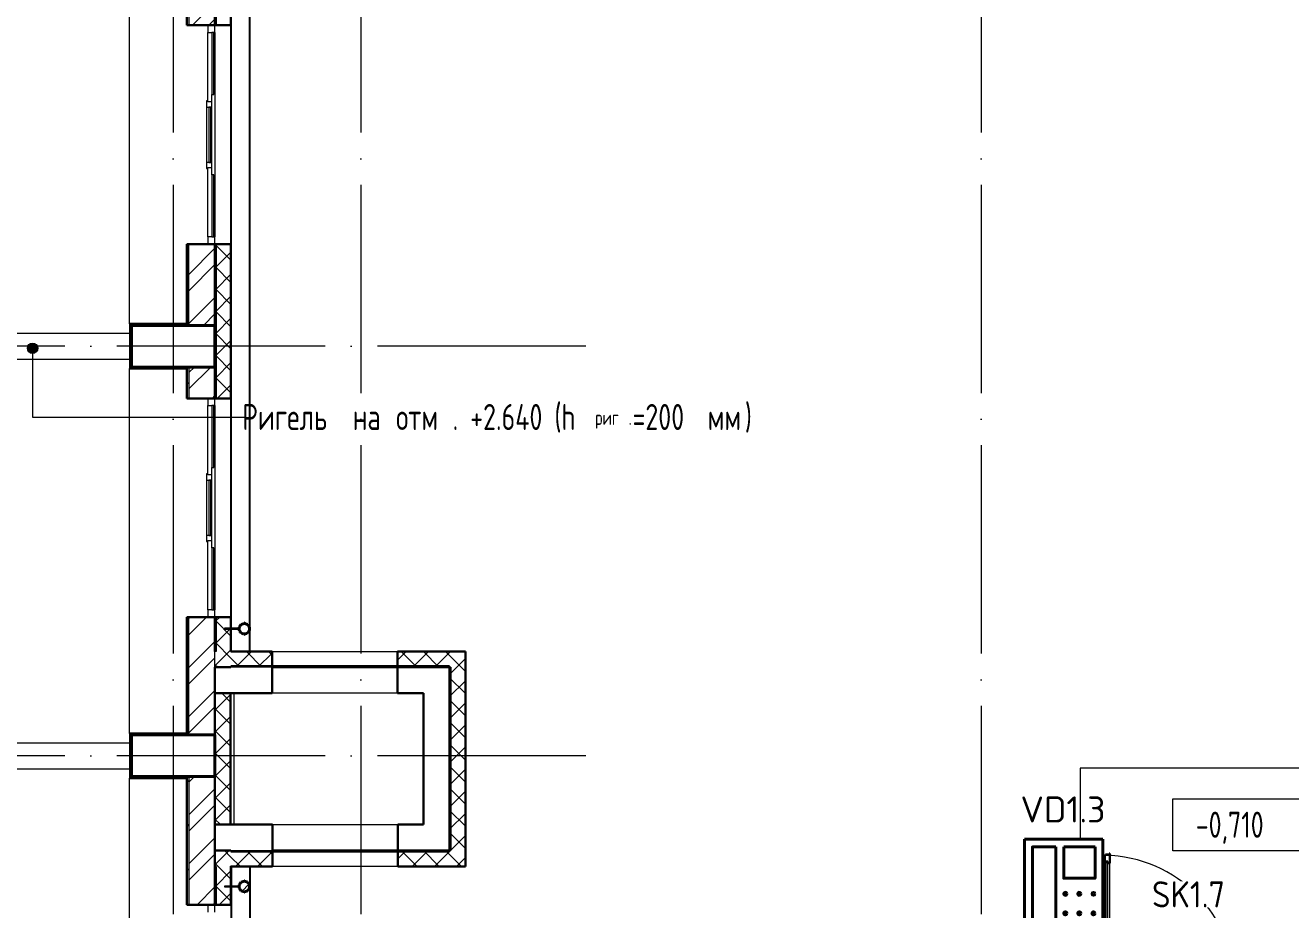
# Model space of a CAD drawing. Header units: millimetres. Extents: x -586848 to 520591, y -385801 to 675781.
# Drawn here: x -32629 to -20488, y 630459 to 638947 of the extents above; entities that cross this region are included whole.
import ezdxf

# ---------------------------------------------------------------- set-up
doc = ezdxf.new("R2010")
doc.units = ezdxf.units.MM
doc.set_wipeout_variables(frame=1)
for name, pattern in [('ADSK_Линия сетки', [25, 20, -2.5, 0, -2.5]), ('ADSK_Сверху', [450, 300, -150]), ('осевая', [2, 1.25, -0.25, 0.25, -0.25]), ('Сверху', [3.96875, 2.38125, -1.5875])]:
    doc.linetypes.add(name, pattern=pattern)
for name, color, linetype, lineweight in [('_ Окна', 7, 'Continuous', 9), ('RC-Извещатели_охранные', 5, 'Continuous', 30), ('RC-Линии_связи-Питание_220В', 6, 'осевая', 40), ('Аннотация', 7, 'Continuous', 18), ('Двери', 252, 'Continuous', 9), ('Линии', 7, 'Continuous', 9), ('Маркировка Не АУ', 7, 'Continuous', 25), ('Несущие колонны', 252, 'Continuous', 18), ('Обобщенные модели', 252, 'Continuous', 18), ('Ограждение', 252, 'Continuous', 9), ('Окна', 252, 'Continuous', 9), ('Оси', 252, 'Continuous', 9), ('Отметки', 7, 'Continuous', 9), ('Перекрытие', 252, 'Continuous', 18), ('Пожарка', 7, 'Continuous', 25), ('Стены внутренние', 7, 'Continuous', 18), ('Стены наружные', 7, 'Continuous', 18), ('Стены штриховка', 7, 'Continuous', 9)]:
    doc.layers.add(name, color=color, linetype=linetype, lineweight=lineweight)
doc.layers.add('Двери открывание', color=7, linetype='Continuous', lineweight=9, true_color=0xc0c0c0)
doc.layers.add('Стены', color=194, linetype='Continuous')
doc.styles.add('GOST Common_3', font='', dxfattribs={"height": 3.5})
doc.styles.add('GOST Common_5', font='', dxfattribs={"width": 0.9, "height": 2.5})
doc.styles.add('ICOCPEUR', font='isocpeur.ttf', dxfattribs={"height": 250})
doc.styles.add('ISOCPEUR', font='isocpeur.ttf', dxfattribs={"width": 0.9, "height": 350})
doc.styles.get('GOST Common_3').set_extended_font_data('GOST 2.304 type A')
doc.styles.get('GOST Common_5').set_extended_font_data('GOST 2.304 type A')
doc.linetypes.add('проект$0$Проводка в коробе', pattern='A,5,[130,ltypeshp.shx,S=1,R=0,X=0,Y=0],1.5,[130,ltypeshp.shx,S=1.5,R=90,X=0,Y=-1],0,[130,ltypeshp.shx,S=2.1,R=90,X=0,Y=1],1,[130,ltypeshp.shx,S=1,R=0,X=0.5,Y=0],5', length=12.5)

# ---------------------------------------------------------------- blocks, each defined once
blk = doc.blocks.new('1 этаж')
at = {"layer": 'Аннотация', "lineweight": 9, "true_color": 0x636466}
h = blk.add_hatch(color=251, dxfattribs=at)
edge = h.paths.add_edge_path()
edge.add_arc((-31756, 3137), 50, 0, 360)
at = {"layer": 'Обобщенные модели', "lineweight": 9, "true_color": 0x636466}
h = blk.add_hatch(dxfattribs=at)
h.set_pattern_fill('FP_7', color=251, style=0, pattern_type=2)
h.set_pattern_definition([(45, (-32119.82, 96), (-106.066, 106.066), [])])
h.paths.add_polyline_path([(-29733, -2077), (-29710, -2076), (-29692, -2066), (-29678, -2048), (-29674, -2029), (-29680, -2006), (-29694, -1989), (-29714, -1980), (-29737, -1981), (-29756, -1991), (-29769, -2009), (-29774, -2029), (-29768, -2051), (-29753, -2069), (-29736, -2077)])
at = {"layer": '_ Окна', "color": 251, "lineweight": 18, "true_color": 0x636466}
for p, q in [((-30076, 6236), (-30076, 6166)), ((-30006, 6166), (-30006, 6236)), ((-30076, 6166), (-30036, 6166)), ((-30016, 6166), (-30006, 6166)), ((-30076, 5511), (-30086, 5511)), ((-30086, 5511), (-30086, 5451)), ((-30076, 5501), (-30076, 5511)), ((-30036, 5501), (-30076, 5501)), ((-30036, 5451), (-30036, 5501)), ((-30086, 5451), (-30036, 5451)), ((-30036, 4921), (-30086, 4921)), ((-30086, 4921), (-30086, 4861)), ((-30086, 4861), (-30076, 4861)), ((-30076, 4861), (-30076, 4871)), ((-30076, 4871), (-30036, 4871)), ((-30036, 4871), (-30036, 4921)), ((-30036, 4206), (-30076, 4206)), ((-30076, 4206), (-30076, 4136)), ((-30006, 4206), (-30016, 4206)), ((-30006, 4136), (-30006, 4206)), ((-30076, 2656), (-30076, 2586)), ((-30076, 2586), (-30036, 2586)), ((-30016, 2586), (-30006, 2586)), ((-30006, 2586), (-30006, 2656)), ((-30076, 1931), (-30086, 1931)), ((-30086, 1931), (-30086, 1871)), ((-30086, 1871), (-30036, 1871)), ((-30076, 1921), (-30076, 1931)), ((-30036, 1921), (-30076, 1921)), ((-30036, 1871), (-30036, 1921)), ((-30036, 1341), (-30086, 1341)), ((-30086, 1341), (-30086, 1281)), ((-30036, 1291), (-30036, 1341)), ((-30086, 1281), (-30076, 1281)), ((-30076, 1281), (-30076, 1291)), ((-30076, 1291), (-30036, 1291)), ((-30036, 626), (-30076, 626)), ((-30076, 626), (-30076, 556)), ((-30006, 626), (-30016, 626)), ((-30006, 556), (-30006, 626)), ((-30076, -2204), (-30076, -2274)), ((-30006, -2274), (-30006, -2204))]:
    blk.add_line(p, q, dxfattribs=at)
at = {"layer": '_ Окна', "color": 251, "true_color": 0x636466}
for p, q in [((-30036, 6166), (-30036, 5571)), ((-30016, 6166), (-30036, 6166)), ((-30016, 5571), (-30016, 6166)), ((-30036, 5571), (-30016, 5571)), ((-30066, 5451), (-30066, 4921)), ((-30046, 5451), (-30066, 5451)), ((-30046, 4921), (-30046, 5451)), ((-30066, 4921), (-30046, 4921)), ((-30036, 4801), (-30036, 4206)), ((-30016, 4801), (-30036, 4801)), ((-30016, 4206), (-30016, 4801)), ((-30036, 4206), (-30016, 4206)), ((-30036, 2586), (-30036, 1991)), ((-30016, 2586), (-30036, 2586)), ((-30016, 1991), (-30016, 2586)), ((-30036, 1991), (-30016, 1991)), ((-30066, 1871), (-30066, 1341)), ((-30046, 1871), (-30066, 1871)), ((-30046, 1341), (-30046, 1871)), ((-30066, 1341), (-30046, 1341)), ((-30036, 1221), (-30036, 626)), ((-30016, 1221), (-30036, 1221)), ((-30016, 626), (-30016, 1221)), ((-30036, 626), (-30016, 626))]:
    blk.add_line(p, q, dxfattribs=at)
at = {"layer": 'Аннотация', "color": 251, "lineweight": 9, "true_color": 0x636466}
for p, q in [((-31756, 3137), (-31756, 2477)), ((-31756, 2477), (-29722, 2477))]:
    blk.add_line(p, q, dxfattribs=at)
at = {"layer": 'Аннотация', "color": 251, "lineweight": 20, "true_color": 0x636466}
for p, q in [((-20817, -1688), (-20817, -1188)), ((-20817, -1188), (-19517, -1188)), ((-19517, -1688), (-20817, -1688))]:
    blk.add_line(p, q, dxfattribs=at)
at = {"layer": 'Аннотация', "color": 251, "lineweight": 9, "true_color": 0x636466}
blk.add_circle((-31756, 3137), 50, dxfattribs=at)
at = {"layer": 'Двери', "color": 251, "lineweight": 30, "true_color": 0x636466}
for p, q in [((-21461, -1730), (-21469, -1730)), ((-21469, -1730), (-21469, -1806)), ((-21460, -1806), (-21469, -1806)), ((-21427, -1721), (-21461, -1721)), ((-21461, -1721), (-21461, -1730)), ((-21460, -1788), (-21460, -1806)), ((-21439, -1788), (-21460, -1788)), ((-21439, -1806), (-21439, -1788)), ((-21419, -1806), (-21439, -1806)), ((-21419, -1712), (-21427, -1712)), ((-21427, -1712), (-21427, -1721)), ((-21419, -1806), (-21419, -1712))]:
    blk.add_line(p, q, dxfattribs=at)
at = {"layer": 'Двери', "color": 251, "true_color": 0x636466}
for p, q in [((-21469, -1806), (-21469, -2902)), ((-21460, -1788), (-21460, -2920)), ((-21439, -1788), (-21460, -1788)), ((-21439, -2920), (-21439, -1788)), ((-21419, -2902), (-21419, -1806))]:
    blk.add_line(p, q, dxfattribs=at)
at = {"layer": 'Двери открывание', "color": 251, "true_color": 0x636466}
blk.add_arc((-21487, -2996), 1266, 0, 89.1853, dxfattribs=at)
at = {"layer": 'Линии', "color": 251, "linetype": 'ADSK_Сверху', "ltscale": 100, "true_color": 0x636466}
for p, q in [((-32556, 3281), (-30806, 3281)), ((-32556, 3031), (-30806, 3031)), ((-32556, -649), (-30806, -649)), ((-32556, -899), (-30806, -899))]:
    blk.add_line(p, q, dxfattribs=at)
at = {"layer": 'Несущие колонны', "color": 251, "lineweight": 40, "true_color": 0x636466}
for p, q in [((-30806, 3356), (-30006, 3356)), ((-30806, 2956), (-30806, 3356)), ((-30256, 3356), (-30806, 3356)), ((-30806, 3356), (-30806, 2956)), ((-30006, 3356), (-30006, 2956)), ((-30006, 2956), (-30006, 3356)), ((-30006, 2956), (-30806, 2956)), ((-30806, 2956), (-30256, 2956)), ((-30806, -574), (-30006, -574)), ((-30806, -974), (-30806, -574)), ((-30256, -574), (-30806, -574)), ((-30806, -574), (-30806, -974)), ((-30006, -574), (-30006, -974)), ((-30006, -974), (-30006, -574)), ((-30006, -974), (-30806, -974)), ((-30806, -974), (-30256, -974))]:
    blk.add_line(p, q, dxfattribs=at)
at = {"layer": 'Несущие колонны', "color": 251, "true_color": 0x636466}
for p, q in [((-30006, 3356), (-30256, 3356)), ((-30256, 2956), (-30006, 2956)), ((-30006, -574), (-30256, -574)), ((-30256, -974), (-30006, -974))]:
    blk.add_line(p, q, dxfattribs=at)
at = {"layer": 'Обобщенные модели', "color": 251, "true_color": 0x636466}
for p, q in [((-29723, 507), (-29725, 507)), ((-29725, 507), (-29725, 497)), ((-29723, 507), (-29725, 507)), ((-29725, 507), (-29725, 497)), ((-29723, 507), (-29725, 507)), ((-29725, 507), (-29725, 497)), ((-29723, 507), (-29725, 507)), ((-29725, 507), (-29725, 497)), ((-29725, 495), (-29725, 497)), ((-29723, 495), (-29725, 495)), ((-29723, 497), (-29723, 507)), ((-29723, 497), (-29723, 507)), ((-29723, 497), (-29723, 507)), ((-29723, 497), (-29723, 507)), ((-29723, 497), (-29723, 495)), ((-29776, 449), (-29916, 449)), ((-29916, 449), (-29916, 442)), ((-29916, 442), (-29776, 442)), ((-29776, 446), (-29776, 449)), ((-29776, 442), (-29776, 445)), ((-29725, 393), (-29725, 395)), ((-29725, 395), (-29723, 395)), ((-29725, 393), (-29725, 383)), ((-29725, 393), (-29725, 383)), ((-29725, 393), (-29725, 383)), ((-29725, 393), (-29725, 383)), ((-29725, 383), (-29723, 383)), ((-29725, 383), (-29723, 383)), ((-29725, 383), (-29723, 383)), ((-29725, 383), (-29723, 383)), ((-29723, 395), (-29723, 393)), ((-29723, 383), (-29723, 393)), ((-29723, 383), (-29723, 393)), ((-29723, 383), (-29723, 393)), ((-29723, 383), (-29723, 393)), ((-29776, -2025), (-29916, -2025)), ((-29916, -2025), (-29916, -2032)), ((-29916, -2032), (-29776, -2032)), ((-29776, -2028), (-29776, -2025)), ((-29776, -2032), (-29776, -2030)), ((-29723, -1967), (-29725, -1967)), ((-29725, -1967), (-29725, -1977)), ((-29723, -1967), (-29725, -1967)), ((-29725, -1967), (-29725, -1977)), ((-29723, -1967), (-29725, -1967)), ((-29725, -1967), (-29725, -1977)), ((-29723, -1967), (-29725, -1967)), ((-29725, -1967), (-29725, -1977)), ((-29725, -1979), (-29725, -1977)), ((-29723, -1979), (-29725, -1979)), ((-29723, -1977), (-29723, -1967)), ((-29723, -1977), (-29723, -1967)), ((-29723, -1977), (-29723, -1967)), ((-29723, -1977), (-29723, -1967)), ((-29723, -1977), (-29723, -1979)), ((-29725, -2081), (-29725, -2079)), ((-29725, -2079), (-29723, -2079)), ((-29725, -2081), (-29725, -2091)), ((-29725, -2081), (-29725, -2091)), ((-29725, -2081), (-29725, -2091)), ((-29725, -2081), (-29725, -2091)), ((-29725, -2091), (-29723, -2091)), ((-29725, -2091), (-29723, -2091)), ((-29725, -2091), (-29723, -2091)), ((-29725, -2091), (-29723, -2091)), ((-29723, -2079), (-29723, -2081)), ((-29723, -2091), (-29723, -2081)), ((-29723, -2091), (-29723, -2081)), ((-29723, -2091), (-29723, -2081)), ((-29723, -2091), (-29723, -2081))]:
    blk.add_line(p, q, dxfattribs=at)
for centre, radius, start, end in [((-29724, 445), 52, 0, 180), ((-29724, 445), 50, 0, 180), ((-29724, 445), 52, 180, 0), ((-29724, 445), 50, 180, 0), ((-29724, -2029), 52, 0, 180), ((-29724, -2029), 52, 180, 0), ((-29724, -2029), 50, 0, 180), ((-29724, -2029), 50, 180, 0)]:
    blk.add_arc(centre, radius, start, end, dxfattribs=at)
at = {"layer": 'Обобщенные модели', "color": 251, "lineweight": 40, "true_color": 0x636466}
for centre, start, end in [((-29724, 445), 103.6312, 126.2008), ((-29724, 445), 78.9964, 101.0036), ((-29724, 445), 53.7992, 76.3688), ((-29724, 445), 156.6941, 180), ((-29724, 445), 180, 203.2716), ((-29724, 445), 130.583, 152.8285), ((-29724, 445), 207.1715, 229.417), ((-29724, 445), 233.7992, 256.3688), ((-29724, 445), 258.9964, 281.0036), ((-29724, 445), 283.6312, 306.2008), ((-29724, 445), 27.1715, 49.417), ((-29724, 445), 310.583, 332.8285), ((-29724, 445), 0, 23.3059), ((-29724, 445), 336.7284, 0), ((-29724, -2029), 156.6941, 180), ((-29724, -2029), 180, 203.3059), ((-29724, -2029), 130.583, 152.8285), ((-29724, -2029), 207.1715, 229.417), ((-29724, -2029), 103.6312, 126.2008), ((-29724, -2029), 78.9964, 101.0036), ((-29724, -2029), 53.7992, 76.3688), ((-29724, -2029), 27.1715, 49.417), ((-29724, -2029), 310.583, 332.8285), ((-29724, -2029), 0, 23.3059), ((-29724, -2029), 336.6941, 0), ((-29724, -2029), 233.7992, 256.3688), ((-29724, -2029), 258.9964, 281.0036), ((-29724, -2029), 283.6312, 306.2008)]:
    blk.add_arc(centre, 50, start, end, dxfattribs=at)
at = {"layer": 'Ограждение', "color": 251, "true_color": 0x636466}
for p, q in [((-30826, 3371), (-30826, 6971)), ((-30821, 3371), (-30826, 3371)), ((-30826, 2941), (-30821, 2941)), ((-30826, -559), (-30826, 2941)), ((-30821, -559), (-30826, -559)), ((-30826, -989), (-30821, -989)), ((-30826, -4379), (-30826, -989))]:
    blk.add_line(p, q, dxfattribs=at)
at = {"layer": 'Окна', "color": 251, "true_color": 0x636466}
for p, q in [((-30076, 5511), (-30076, 6166)), ((-30006, 6166), (-30006, 4206)), ((-30036, 5501), (-30036, 5571)), ((-30086, 5451), (-30086, 4921)), ((-30036, 4921), (-30036, 5451)), ((-30076, 4206), (-30076, 4861)), ((-30036, 4801), (-30036, 4871)), ((-30076, 1931), (-30076, 2586)), ((-30006, 2586), (-30006, 626)), ((-30036, 1921), (-30036, 1991)), ((-30086, 1871), (-30086, 1341)), ((-30036, 1341), (-30036, 1871)), ((-30076, 626), (-30076, 1281)), ((-30036, 1221), (-30036, 1291)), ((-29456, -174), (-29456, 76)), ((-28256, 76), (-28256, -174)), ((-29453, -1684), (-29453, -1434)), ((-28253, -1434), (-28253, -1684))]:
    blk.add_line(p, q, dxfattribs=at)
at = {"layer": 'Окна', "color": 251, "linetype": 'Сверху', "true_color": 0x636466}
for p, q in [((-29456, 76), (-28256, 76)), ((-28256, -174), (-29456, -174)), ((-29453, -1434), (-28253, -1434)), ((-28253, -1684), (-29453, -1684))]:
    blk.add_line(p, q, dxfattribs=at)
at = {"layer": 'Оси', "color": 251, "linetype": 'ADSK_Линия сетки', "ltscale": 100, "true_color": 0x636466}
for p, q in [((-30406, 32207), (-30406, -33770)), ((-28606, 32207), (-28606, -33770)), ((-22656, 32207), (-22656, -32500)), ((-26448, 3156), (-72528, 3156)), ((-26448, -774), (-72528, -774))]:
    blk.add_line(p, q, dxfattribs=at)
at = {"layer": 'Перекрытие', "color": 251, "ltscale": 100, "true_color": 0x636466}
for p, q in [((-29824, -174), (-29824, -1434)), ((-17951, -892), (-21706, -892)), ((-21706, -892), (-21706, -2842))]:
    blk.add_line(p, q, dxfattribs=at)
at = {"layer": 'Стены', "color": 251, "true_color": 0x636466}
for p, q in [((-29671, 228), (-29671, 11054)), ((-29851, 448), (-29851, 10927)), ((-29851, 228), (-29851, 443)), ((-29851, -1836), (-29851, -2026)), ((-29671, -1836), (-29671, -4642)), ((-29851, -2032), (-29851, -4642))]:
    blk.add_line(p, q, dxfattribs=at)
at = {"layer": 'Стены внутренние', "color": 251, "lineweight": 30, "true_color": 0x636466}
for p, q in [((-29854, 6236), (-29854, 8116)), ((-29996, 6236), (-29854, 6236)), ((-29854, 4136), (-29996, 4136)), ((-29854, 2656), (-29854, 4136)), ((-29996, 2656), (-29854, 2656)), ((-29854, 556), (-29996, 556)), ((-29854, 448), (-29854, 556)), ((-29854, 228), (-29854, 443)), ((-29456, 228), (-29854, 228)), ((-29456, 76), (-29456, 228)), ((-27604, 228), (-28256, 228)), ((-28256, 228), (-28256, 76)), ((-27604, -1836), (-27604, 228)), ((-30006, 76), (-29854, 76)), ((-30006, -174), (-30006, -1434)), ((-29856, -174), (-30006, -174)), ((-29856, -1434), (-29856, -174)), ((-30006, -1434), (-29856, -1434)), ((-29854, -1684), (-30006, -1684)), ((-29453, -1836), (-29453, -1684)), ((-28253, -1684), (-28253, -1836)), ((-29854, -2026), (-29854, -1836)), ((-29854, -1836), (-29453, -1836)), ((-28253, -1836), (-27604, -1836)), ((-29854, -2204), (-29854, -2031)), ((-29996, -2204), (-29854, -2204))]:
    blk.add_line(p, q, dxfattribs=at)
at = {"layer": 'Стены внутренние', "color": 251, "true_color": 0x636466}
for p, q in [((-29854, 6236), (-29854, 4136)), ((-29854, 2656), (-29854, 556)), ((-29456, 228), (-28256, 228)), ((-28253, -1836), (-29453, -1836)), ((-29854, -2204), (-29854, -4304))]:
    blk.add_line(p, q, dxfattribs=at)
at = {"layer": 'Стены внутренние', "color": 251, "linetype": 'Continuous', "lineweight": 9, "true_color": 0x636466}
for p, q in [((-29996, 4129), (-29991, 4134)), ((-29856, 3984), (-29996, 4124)), ((-29996, 3917), (-29856, 4057)), ((-29856, 3772), (-29996, 3912)), ((-29996, 3705), (-29856, 3845)), ((-29856, 3855), (-29854, 3855)), ((-29856, 3560), (-29996, 3700)), ((-29996, 3493), (-29856, 3633)), ((-29856, 3347), (-29996, 3487)), ((-29996, 3281), (-29856, 3421)), ((-29856, 3449), (-29854, 3449)), ((-29856, 3135), (-29996, 3275)), ((-29996, 3069), (-29856, 3209)), ((-29856, 2923), (-29996, 3063)), ((-29856, 3144), (-29854, 3144)), ((-29996, 2856), (-29856, 2996)), ((-29856, 2711), (-29996, 2851)), ((-29982, 2658), (-29856, 2784)), ((-29856, 2738), (-29854, 2738)), ((-29880, 2658), (-29881, 2656)), ((-29996, 523), (-29964, 554)), ((-29856, 378), (-29996, 518)), ((-29855, 502), (-29854, 502)), ((-29996, 311), (-29864, 442)), ((-29858, 449), (-29856, 451)), ((-29856, 165), (-29996, 305)), ((-30006, 89), (-29856, 239)), ((-29767, 76), (-29856, 165)), ((-29806, 76), (-29656, 226)), ((-29555, 76), (-29705, 226)), ((-29594, 76), (-29458, 212)), ((-29523, 228), (-29524, 226)), ((-29458, 192), (-29492, 226)), ((-29458, 198), (-29456, 198)), ((-28256, 142), (-28171, 226)), ((-28256, 198), (-28254, 198)), ((-28254, 217), (-28254, 218)), ((-28070, 76), (-28220, 226)), ((-28109, 76), (-27959, 226)), ((-27857, 76), (-28007, 226)), ((-27897, 76), (-27747, 226)), ((-27881, 228), (-27882, 226)), ((-27645, 76), (-27795, 226)), ((-27685, 76), (-27606, 155)), ((-29979, 76), (-30006, 103)), ((-27756, 5), (-27685, 76)), ((-27606, 37), (-27645, 76)), ((-27606, -175), (-27756, -25)), ((-27756, -207), (-27606, -57)), ((-30006, -336), (-29856, -186)), ((-29856, -259), (-29941, -174)), ((-27606, -388), (-27756, -238)), ((-29856, -471), (-30006, -321)), ((-27756, -419), (-27606, -269)), ((-30006, -548), (-29856, -398)), ((-27606, -600), (-27756, -450)), ((-27756, -631), (-27606, -481)), ((-29856, -683), (-30006, -533)), ((-30006, -760), (-29856, -610)), ((-27606, -812), (-27756, -662)), ((-27756, -843), (-27606, -693)), ((-27604, -706), (-27606, -702)), ((-29856, -895), (-30006, -745)), ((-30006, -972), (-29856, -822)), ((-29856, -1107), (-30006, -957)), ((-27606, -1024), (-27756, -874)), ((-27756, -1055), (-27606, -905)), ((-30006, -1184), (-29856, -1034)), ((-27606, -1236), (-27756, -1086)), ((-29856, -1319), (-30006, -1169)), ((-27756, -1268), (-27606, -1118)), ((-30006, -1396), (-29856, -1246)), ((-27606, -1448), (-27756, -1298)), ((-27756, -1480), (-27606, -1330)), ((-29954, -1434), (-30006, -1382)), ((-27606, -1660), (-27756, -1510)), ((-27756, -1692), (-27606, -1542)), ((-30006, -1820), (-29869, -1684)), ((-29856, -1744), (-29916, -1684)), ((-29807, -1834), (-29657, -1684)), ((-29554, -1834), (-29704, -1684)), ((-29595, -1834), (-29453, -1692)), ((-29453, -1722), (-29492, -1684)), ((-28251, -1763), (-28172, -1684)), ((-28069, -1834), (-28219, -1684)), ((-28110, -1834), (-27960, -1684)), ((-27857, -1834), (-28007, -1684)), ((-27898, -1834), (-27756, -1692)), ((-27756, -1722), (-27795, -1684)), ((-29856, -1956), (-30006, -1806)), ((-29766, -1834), (-29856, -1744)), ((-27645, -1834), (-27756, -1722)), ((-27686, -1834), (-27606, -1754)), ((-29996, -2023), (-29856, -1883)), ((-29681, -1834), (-29648, -1834)), ((-29532, -1836), (-29533, -1834)), ((-28125, -1836), (-28126, -1834)), ((-28056, -1834), (-28022, -1834)), ((-27781, -1834), (-27782, -1836)), ((-29856, -2168), (-29996, -2028)), ((-29963, -2202), (-29856, -2095)), ((-29856, -2139), (-29854, -2139)), ((-29988, -2202), (-29989, -2204))]:
    blk.add_line(p, q, dxfattribs=at)
at = {"layer": 'Стены наружные', "color": 251, "lineweight": 30, "true_color": 0x636466}
for p, q in [((-30006, 8116), (-30006, 6236)), ((-30276, 6971), (-30276, 6236)), ((-30276, 6236), (-29996, 6236)), ((-29996, 4136), (-30276, 4136)), ((-30276, 4136), (-30276, 3371)), ((-30006, 4136), (-30006, 2656)), ((-30821, 3371), (-30821, 2941)), ((-30276, 3371), (-30821, 3371)), ((-30806, 2956), (-30806, 3356)), ((-30806, 3356), (-30256, 3356)), ((-30271, 2941), (-30821, 2941)), ((-30256, 2956), (-30806, 2956)), ((-30276, 2941), (-30276, 2656)), ((-30276, 2656), (-29996, 2656)), ((-29996, 556), (-30276, 556)), ((-30276, 556), (-30276, -559)), ((-30006, 228), (-30006, 556)), ((-30006, -574), (-30006, 76)), ((-30006, 76), (-30006, -174)), ((-27756, 86), (-29854, 86)), ((-29854, 86), (-29854, 76)), ((-29456, -174), (-29456, 76)), ((-29456, 76), (-27756, 76)), ((-28256, 76), (-28256, -174)), ((-27756, -1684), (-27756, 86)), ((-27746, -1684), (-27746, 76)), ((-29856, -174), (-29456, -174)), ((-28256, -174), (-28006, -174)), ((-28006, -174), (-28006, -1434)), ((-30821, -559), (-30821, -989)), ((-30276, -559), (-30821, -559)), ((-30806, -974), (-30806, -574)), ((-30806, -574), (-30256, -574)), ((-30271, -989), (-30821, -989)), ((-30256, -974), (-30806, -974)), ((-30276, -989), (-30276, -2204)), ((-30006, -2204), (-30006, -974)), ((-30006, -1434), (-30006, -1684)), ((-29453, -1434), (-29856, -1434)), ((-29453, -1684), (-29453, -1434)), ((-28006, -1434), (-28253, -1434)), ((-28253, -1434), (-28253, -1684)), ((-29854, -1684), (-29854, -1694)), ((-29854, -1694), (-27756, -1694)), ((-27746, -1684), (-29453, -1684)), ((-30006, -1836), (-30006, -2204)), ((-30276, -2204), (-30006, -2204)), ((-30006, -2204), (-29996, -2204))]:
    blk.add_line(p, q, dxfattribs=at)
at = {"layer": 'Стены наружные', "color": 251, "linetype": 'Continuous', "lineweight": 9, "true_color": 0x636466}
for p, q in [((-30223, 6236), (-30006, 6453)), ((-30066, 6236), (-30006, 6296)), ((-30276, 4132), (-30272, 4136)), ((-30276, 4061), (-30271, 4066)), ((-30271, 4066), (-30256, 4081)), ((-30256, 3846), (-30006, 4096)), ((-29996, 4096), (-30006, 4096)), ((-30276, 3991), (-30271, 3996)), ((-30276, 3920), (-30271, 3925)), ((-30256, 3689), (-30006, 3939)), ((-29996, 3996), (-30006, 3996)), ((-29996, 3896), (-30006, 3896)), ((-30276, 3849), (-30271, 3854)), ((-30276, 3779), (-30271, 3784)), ((-29996, 3796), (-30006, 3796)), ((-30276, 3708), (-30271, 3713)), ((-30271, 3642), (-30256, 3657)), ((-29996, 3696), (-30006, 3696)), ((-30276, 3637), (-30271, 3642)), ((-30276, 3566), (-30271, 3571)), ((-30256, 3374), (-30006, 3624)), ((-29996, 3596), (-30006, 3596)), ((-30276, 3496), (-30271, 3501)), ((-30276, 3425), (-30271, 3430)), ((-30117, 3356), (-30006, 3467)), ((-29996, 3496), (-30006, 3496)), ((-30557, 3356), (-30542, 3371)), ((-29996, 3396), (-30006, 3396)), ((-29996, 3296), (-30006, 3296)), ((-29996, 3196), (-30006, 3196)), ((-30821, 3092), (-30806, 3107)), ((-29996, 3096), (-30006, 3096)), ((-30547, 2941), (-30532, 2956)), ((-30276, 2930), (-30271, 2935)), ((-30256, 2903), (-30202, 2956)), ((-30256, 2746), (-30045, 2956)), ((-29996, 2996), (-30006, 2996)), ((-30276, 2859), (-30271, 2864)), ((-30276, 2789), (-30271, 2794)), ((-30271, 2794), (-30256, 2809)), ((-29996, 2896), (-30006, 2896)), ((-29996, 2796), (-30006, 2796)), ((-30276, 2718), (-30271, 2723)), ((-30031, 2656), (-30006, 2681)), ((-29996, 2696), (-30006, 2696)), ((-30276, 526), (-30271, 531)), ((-30256, 546), (-30245, 556)), ((-30256, 388), (-30088, 556)), ((-29996, 496), (-30006, 496)), ((-30276, 455), (-30271, 460)), ((-30276, 384), (-30271, 389)), ((-29996, 396), (-30006, 396)), ((-30276, 314), (-30271, 319)), ((-30276, 243), (-30271, 248)), ((-30271, 248), (-30256, 263)), ((-30256, 74), (-30006, 324)), ((-29996, 296), (-30006, 296)), ((-30276, 172), (-30271, 177)), ((-30256, -83), (-30006, 167)), ((-30276, 102), (-30271, 107)), ((-30276, 31), (-30271, 36)), ((-30276, -40), (-30271, -35)), ((-30276, -111), (-30271, -106)), ((-27746, -4), (-27756, -4)), ((-27746, -104), (-27756, -104)), ((-30276, -181), (-30271, -176)), ((-30271, -176), (-30256, -161)), ((-30256, -397), (-30006, -147)), ((-27746, -204), (-27756, -204)), ((-30276, -252), (-30271, -247)), ((-30276, -323), (-30271, -318)), ((-30256, -554), (-30006, -304)), ((-27746, -304), (-27756, -304)), ((-30276, -393), (-30271, -388)), ((-30276, -464), (-30271, -459)), ((-27746, -404), (-27756, -404)), ((-30668, -574), (-30653, -559)), ((-30276, -535), (-30271, -530)), ((-27746, -504), (-27756, -504)), ((-27746, -604), (-27756, -604)), ((-30821, -726), (-30806, -711)), ((-27746, -704), (-27756, -704)), ((-27746, -804), (-27756, -804)), ((-27746, -904), (-27756, -904)), ((-30659, -989), (-30644, -974)), ((-30276, -1030), (-30271, -1025)), ((-30271, -1025), (-30256, -1010)), ((-30256, -1026), (-30204, -974)), ((-30256, -1340), (-30006, -1090)), ((-27746, -1004), (-27756, -1004)), ((-30276, -1101), (-30271, -1096)), ((-30276, -1171), (-30271, -1166)), ((-27746, -1104), (-27756, -1104)), ((-27746, -1204), (-27756, -1204)), ((-30276, -1242), (-30271, -1237)), ((-30276, -1313), (-30271, -1308)), ((-30256, -1497), (-30006, -1247)), ((-27746, -1304), (-27756, -1304)), ((-30276, -1383), (-30271, -1378)), ((-30276, -1454), (-30271, -1449)), ((-30271, -1449), (-30256, -1434)), ((-27746, -1404), (-27756, -1404)), ((-30276, -1525), (-30271, -1520)), ((-30256, -1812), (-30006, -1562)), ((-27746, -1504), (-27756, -1504)), ((-30276, -1596), (-30271, -1591)), ((-30276, -1666), (-30271, -1661)), ((-27746, -1604), (-27756, -1604)), ((-30276, -1737), (-30271, -1732)), ((-30276, -1808), (-30271, -1803)), ((-30256, -1969), (-30006, -1719)), ((-30276, -1878), (-30271, -1873)), ((-30271, -1873), (-30256, -1858)), ((-29996, -1904), (-30006, -1904)), ((-30276, -1949), (-30271, -1944)), ((-30276, -2020), (-30271, -2015)), ((-30176, -2204), (-30006, -2033)), ((-29996, -2004), (-30006, -2004)), ((-30276, -2090), (-30271, -2085)), ((-30276, -2161), (-30271, -2156)), ((-29996, -2104), (-30006, -2104)), ((-30019, -2204), (-30006, -2190))]:
    blk.add_line(p, q, dxfattribs=at)
at = {"layer": 'Стены наружные', "color": 251, "true_color": 0x636466}
for p, q in [((-30256, 3356), (-30006, 3356)), ((-30006, 2956), (-30256, 2956)), ((-29456, 76), (-29854, 76)), ((-28256, -174), (-29456, -174)), ((-30256, -574), (-30006, -574)), ((-30006, -974), (-30256, -974)), ((-29453, -1434), (-28253, -1434)), ((-29854, -1684), (-29453, -1684))]:
    blk.add_line(p, q, dxfattribs=at)
at = {"layer": 'Стены штриховка', "color": 251, "true_color": 0x636466}
for p, q in [((-29996, 8116), (-29996, 6236)), ((-30271, 6236), (-30271, 6986)), ((-30256, 6986), (-30256, 6236)), ((-30271, 4136), (-30271, 3371)), ((-30256, 3356), (-30256, 4136)), ((-29996, 4136), (-29996, 2656)), ((-29856, 4134), (-29996, 4134)), ((-29856, 2658), (-29856, 4134)), ((-30276, 3371), (-30256, 3371)), ((-30271, 2656), (-30271, 2956)), ((-30256, 2956), (-30256, 2656)), ((-29996, 2658), (-29856, 2658)), ((-30271, 556), (-30271, -559)), ((-30256, -574), (-30256, 556)), ((-29996, 556), (-29996, 228)), ((-29856, 554), (-29996, 554)), ((-29856, 448), (-29856, 554)), ((-29856, 226), (-29856, 443)), ((-30006, 76), (-30006, 228)), ((-29996, 228), (-30006, 228)), ((-29458, 226), (-29856, 226)), ((-29854, 228), (-29854, 226)), ((-29458, 152), (-29458, 226)), ((-29458, 152), (-29456, 152)), ((-28256, 152), (-28254, 152)), ((-28254, 226), (-28254, 152)), ((-27604, 226), (-28254, 226)), ((-27606, -1836), (-27606, 228)), ((-27746, 76), (-27756, 76)), ((-30276, -559), (-30256, -559)), ((-30271, -2204), (-30271, -974)), ((-30256, -974), (-30256, -2204)), ((-27756, -1694), (-27756, -1684)), ((-29453, -1760), (-29455, -1760)), ((-29455, -1834), (-29455, -1760)), ((-28251, -1760), (-28253, -1760)), ((-28251, -1760), (-28251, -1834)), ((-29996, -1836), (-30006, -1836)), ((-29996, -1836), (-29996, -2204)), ((-29856, -2026), (-29856, -1834)), ((-29856, -1834), (-29455, -1834)), ((-29854, -1834), (-29854, -1836)), ((-28251, -1834), (-27604, -1834)), ((-29856, -2202), (-29856, -2031)), ((-29996, -2202), (-29856, -2202))]:
    blk.add_line(p, q, dxfattribs=at)
at = {"layer": 'Аннотация', "color": 251, "true_color": 0x636466, "width": 0.9}
for s, height, style, p in [('Ригель', 250, 'GOST Common_3', (-29744, 2352)), ('. +2.640 (h', 250, 'GOST Common_3', (-27726, 2352)), ('=200', 250, 'GOST Common_3', (-26000, 2352)), (')', 250, 'GOST Common_3', (-24922, 2352)), ('на', 250, 'GOST Common_3', (-28684, 2352)), ('отм', 250, 'GOST Common_3', (-28268, 2352)), ('риг', 138.8, 'GOST Common_5', (-26359, 2401)), ('мм', 250, 'GOST Common_3', (-25279, 2352)), ('.', 139, 'GOST Common_5', (-26037, 2401))]:
    blk.add_text(s, height=height, dxfattribs=dict(at, style=style)).set_placement(p)
at = {"layer": 'Отметки', "color": 251, "true_color": 0x636466, "style": 'GOST Common_3', "width": 0.9}
blk.add_text('-0,710', height=250, dxfattribs=at).set_placement((-20596, -1561))
blk = doc.blocks.new('домофон')
at = {"linetype": 'ByBlock', "lineweight": -2}
blk.add_wipeout([(54836, 183369), (54836, 184419), (55586, 184419), (55586, 183369)], dxfattribs=at).dxf.layer = 'RC-Извещатели_охранные'
at = {"layer": 'RC-Извещатели_охранные', "linetype": 'ByBlock', "lineweight": -2}
for points in [[(54836, 184419), (55586, 184419)], [(54836, 184419), (54836, 183369), (55586, 183369), (55586, 184419)], [(55136, 184344), (55136, 183519), (54911, 183519), (54911, 184344), (55136, 184344)], [(55211, 184344), (55211, 184044), (55511, 184044), (55511, 184344)], [(55211, 184344), (55511, 184344)]]:
    blk.add_lwpolyline(points, dxfattribs=at)
for centre in [(55226, 183894), (55361, 183894), (55496, 183894), (55226, 183707), (55361, 183707), (55496, 183707), (55226, 183519), (55361, 183519), (55496, 183519)]:
    blk.add_circle(centre, 15, dxfattribs=at)

msp = doc.modelspace()

# ---------------------------------------------------------------- block references
msp.add_blockref('1 этаж', (-802.7, 632710.4))

# ---------------------------------------------------------------- texts
at = {"layer": 'Пожарка', "color": 7, "lineweight": 25, "style": 'ICOCPEUR'}
msp.add_text('VD1.3', height=250, dxfattribs=at).set_placement((-23080.4, 631296, 2927.8))

# ---------------------------------------------------------------- next in the draw order: block references
at = {"layer": 'RC-Линии_связи-Питание_220В', "linetype": 'проект$0$Проводка в коробе'}
msp.add_blockref('домофон', (-77876.5, 446717.5), dxfattribs=at)

# ---------------------------------------------------------------- next in the draw order: texts
at = {"layer": 'Маркировка Не АУ', "insert": (-21468.4, 630606.1), "char_height": 250, "width": 1035.25, "attachment_point": 5, "style": 'ISOCPEUR', "bg_fill": 3, "box_fill_scale": 1, "bg_fill_color": 256, "bg_fill_transparency": 0}
msp.add_mtext('SK1.7', dxfattribs=at)

doc.saveas('drawing.dxf')
